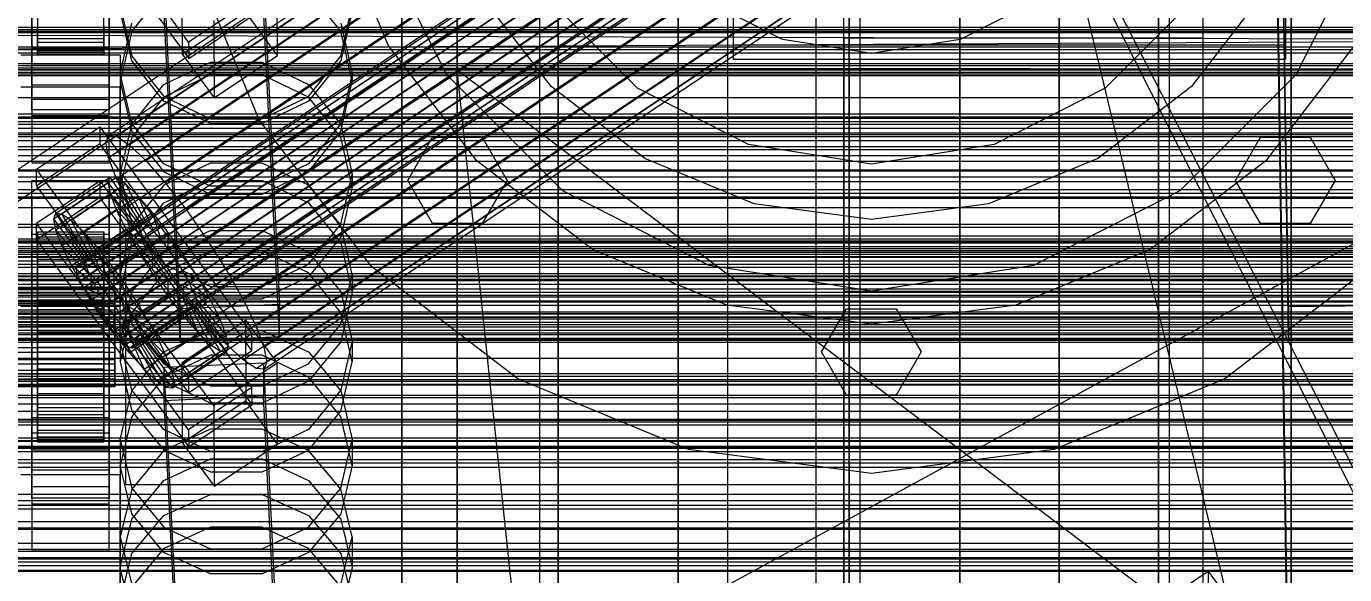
# Model space of a CAD drawing. Header units: millimetres. Extents: x -1970 to 59977, y -50268 to 6837.
# Drawn here: x 132 to 370.7, y -34396.3 to -34297.1 of the extents above; entities that cross this region are included whole.
import ezdxf

# ---------------------------------------------------------------- set-up
doc = ezdxf.new("R2010")
doc.units = ezdxf.units.MM
for name, color, linetype, lineweight in [('COTAS_O', 1, 'Continuous', 0), ('frontal_briquetadora', 7, 'Continuous', 0), ('frontal_C01', 7, 'Continuous', 0), ('frontal_C02', 7, 'Continuous', 0), ('frontal_C03', 7, 'Continuous', 0), ('frontal_dos-mix', 7, 'Continuous', 0), ('frontal_mezcladora', 7, 'Continuous', 0), ('frontal_secador', 7, 'Continuous', 0), ('frontal_tolva', 7, 'Continuous', 0)]:
    doc.layers.add(name, color=color, linetype=linetype, lineweight=lineweight)
doc.dimstyles.new('R19_100', dxfattribs={"dimtxt": 250, "dimasz": 150, "dimexe": 150, "dimexo": 80, "dimgap": 100, "dimtad": 1, "dimtih": 1, "dimtoh": 1, "dimdsep": 46, "dimcen": 0.09, "dimadec": 0, "dimazin": 0, "dimtfac": 1, "dimtdec": 4, "dimtofl": 0, "dimtmove": 0, "dimatfit": 3, "dimfxl": 1, "dimtolj": 1, "dimtzin": 0, "dimarcsym": 0})

# ---------------------------------------------------------------- blocks, each defined once
blk = doc.blocks.new('*D39')
at = {"layer": 'COTAS_O', "color": 0, "lineweight": -2, "transparency": 16777216}
for p, q in [((-1725, -34320), (-1725, -33550)), ((1725, -34320), (1725, -33550)), ((-1575, -33700), (1575, -33700))]:
    blk.add_line(p, q, dxfattribs=at)
at = {"layer": 'COTAS_O', "color": 0, "transparency": 16777216}
for points in [[(-1575, -33675), (-1575, -33725), (-1725, -33700)], [(1575, -33675), (1575, -33725), (1725, -33700)]]:
    blk.add_solid(points, dxfattribs=at)
at = {"layer": 'Defpoints', "color": 0, "transparency": 16777216}
for p in [(1725, -33700), (-1725, -34400), (1725, -34400)]:
    blk.add_point(p, dxfattribs=at)
blk = doc.blocks.new('*D42')
at = {"layer": 'COTAS_O', "color": 0, "lineweight": -2, "transparency": 16777216}
for p, q in [((-570, -33700), (200, -33700)), ((50, -34750), (50, -33850)), ((-570, -34900), (200, -34900))]:
    blk.add_line(p, q, dxfattribs=at)
at = {"layer": 'COTAS_O', "color": 0, "transparency": 16777216}
for points in [[(25, -33850), (75, -33850), (50, -33700)], [(25, -34750), (75, -34750), (50, -34900)]]:
    blk.add_solid(points, dxfattribs=at)
at = {"layer": 'Defpoints', "color": 0, "transparency": 16777216}
for p in [(-650, -33700), (50, -33700), (-650, -34900)]:
    blk.add_point(p, dxfattribs=at)
blk = doc.blocks.new('*D43')
at = {"layer": 'COTAS_O', "color": 0, "lineweight": -2, "transparency": 16777216}
for p, q in [((-650, -34820), (-650, -34050)), ((650, -34820), (650, -34050)), ((-500, -34200), (500, -34200))]:
    blk.add_line(p, q, dxfattribs=at)
at = {"layer": 'COTAS_O', "color": 0, "transparency": 16777216}
for points in [[(-500, -34175), (-500, -34225), (-650, -34200)], [(500, -34175), (500, -34225), (650, -34200)]]:
    blk.add_solid(points, dxfattribs=at)
at = {"layer": 'Defpoints', "color": 0, "transparency": 16777216}
for p in [(650, -34200), (-650, -34900), (650, -34900)]:
    blk.add_point(p, dxfattribs=at)

msp = doc.modelspace()

# ---------------------------------------------------------------- linework, layer by layer
at = {"layer": 'frontal_briquetadora'}
for p, q in [((210, -34680), (210, -33820)), ((210, -33820), (416.55, -34680)), ((210, -34060), (210, -34490)), ((210, -34060), (210, -34305)), ((210, -34496), (210, -34060)), ((210, -34060), (430, -34490)), ((210, -34060), (430, -34496)), ((210, -34260), (210, -34305)), ((210, -34680), (210, -34260)), ((210, -34496), (210, -34260)), ((200, -34279.784), (200, -34298.691)), ((200, -34281.116), (200, -34300.517)), ((200, -34281.121), (200, -34300.538)), ((200, -34302.341), (200, -34284.973)), ((156.906, -34290.664), (151.08, -34297.965)), ((188.92, -34297.964), (183.094, -34290.664)), ((200, -34307.656), (200, -34288.435)), ((200, -34307.682), (200, -34288.446)), ((200, -34307.847), (200, -34289.306)), ((200, -34289.389), (200, -34306.421)), ((200, -34292.221), (200, -34306.82)), ((200, -34303.498), (200, -34293.039)), ((149, -34293.364), (151.08, -34302.464)), ((151.08, -34303.343), (149, -34294.247)), ((188.92, -34302.464), (191, -34293.364)), ((191, -34294.247), (188.92, -34303.343)), ((200, -34294.021), (200, -34312.312)), ((200, -34294.247), (200, -34314.065)), ((200, -34294.5), (200, -34313.519)), ((200, -34294.515), (200, -34313.55)), ((200, -34294.867), (200, -34314.683)), ((210, -34293.742), (210, -34311.847)), ((149, -34305.584), (151.08, -34296.503)), ((188.92, -34296.503), (191, -34305.584)), ((200, -34315.301), (200, -34295.487)), ((200, -34296.162), (200, -34305.188)), ((151.08, -34297.965), (149, -34307.055)), ((191, -34307.055), (188.92, -34297.964)), ((200, -34298.691), (200, -34316.687)), ((151.08, -34302.464), (156.907, -34309.762)), ((183.093, -34309.762), (188.92, -34302.464)), ((200, -34300.517), (200, -34319.289)), ((200, -34300.538), (200, -34319.325)), ((200, -34317.401), (200, -34302.341)), ((156.906, -34310.629), (151.08, -34303.343)), ((156.907, -34307.571), (165.327, -34303.551)), ((165.327, -34303.551), (174.673, -34303.551)), ((174.673, -34303.551), (183.093, -34307.571)), ((188.92, -34303.343), (183.094, -34310.629)), ((200, -34307.765), (200, -34303.498)), ((149, -34305.584), (149, -34307.055)), ((151.08, -34314.665), (149, -34305.584)), ((149, -34307.055), (151.08, -34316.128)), ((165.326, -34305.831), (156.906, -34309.876)), ((174.674, -34305.831), (165.326, -34305.831)), ((183.094, -34309.876), (174.674, -34305.831)), ((191, -34305.584), (188.92, -34314.665)), ((188.92, -34316.128), (191, -34307.055)), ((191, -34305.584), (191, -34307.055)), ((200, -34305.188), (200, -34307.765)), ((200, -34306.421), (200, -34320.524)), ((200, -34306.82), (200, -34316.575)), ((210, -34305), (210, -34471)), ((222, -34418.333), (210, -34305)), ((430, -34305), (210, -34305)), ((430, -34471), (210, -34305)), ((210, -34680), (210, -34305)), ((210, -34305), (210, -34496)), ((430, -34305), (222, -34418.333)), ((151.08, -34314.816), (156.907, -34307.571)), ((183.093, -34307.571), (188.92, -34314.816)), ((200, -34326.072), (200, -34307.656)), ((200, -34326.113), (200, -34307.682)), ((200, -34325.125), (200, -34307.847)), ((156.906, -34309.876), (151.08, -34317.151)), ((165.326, -34314.669), (156.906, -34310.629)), ((156.907, -34309.762), (165.327, -34313.812)), ((174.673, -34313.812), (183.093, -34309.762)), ((183.094, -34310.629), (174.674, -34314.669)), ((188.92, -34317.151), (183.094, -34309.876)), ((210, -34311.847), (210, -34328.696)), ((165.327, -34313.812), (174.673, -34313.812)), ((200, -34312.312), (200, -34329.168)), ((200, -34313.519), (200, -34331.59)), ((200, -34313.55), (200, -34331.635)), ((200, -34314.065), (200, -34333.784)), ((149, -34323.849), (151.08, -34314.816)), ((156.907, -34321.948), (151.08, -34314.665)), ((151.08, -34316.128), (156.906, -34323.39)), ((174.674, -34314.669), (165.326, -34314.669)), ((188.92, -34314.665), (183.093, -34321.948)), ((183.094, -34323.39), (188.92, -34316.128)), ((188.92, -34314.816), (191, -34323.849)), ((200, -34314.683), (200, -34334.398)), ((200, -34335.011), (200, -34315.301)), ((200, -34316.575), (200, -34320)), ((200, -34316.687), (200, -34333.081)), ((151.08, -34317.151), (149, -34326.199)), ((191, -34326.199), (188.92, -34317.151)), ((200, -34327.861), (200, -34317.401)), ((200, -34319.289), (200, -34336.971)), ((200, -34319.325), (200, -34337.021)), ((200, -34320.524), (200, -34329.551)), ((149, -34323.849), (149, -34326.199)), ((149, -34323.849), (151.08, -34332.883)), ((156.906, -34323.39), (165.326, -34327.416)), ((165.327, -34321.854), (156.907, -34325.844)), ((165.327, -34325.989), (156.907, -34321.948)), ((174.673, -34321.854), (165.327, -34321.854)), ((183.093, -34325.844), (174.673, -34321.854)), ((183.093, -34321.948), (174.673, -34325.989)), ((174.674, -34327.416), (183.094, -34323.39)), ((188.92, -34332.883), (191, -34323.849)), ((191, -34323.849), (191, -34326.199)), ((151.08, -34335.219), (149, -34326.199)), ((156.907, -34325.844), (151.08, -34333.033)), ((156.906, -34329.005), (165.326, -34324.981)), ((165.326, -34324.981), (174.674, -34324.981)), ((174.673, -34325.989), (165.327, -34325.989)), ((174.674, -34324.981), (183.094, -34329.005)), ((188.92, -34333.033), (183.093, -34325.844)), ((191, -34326.199), (188.92, -34335.22)), ((200, -34340.477), (200, -34325.125)), ((200, -34343.231), (200, -34326.072)), ((200, -34343.286), (200, -34326.113)), ((165.326, -34327.416), (174.674, -34327.416)), ((200, -34332.127), (200, -34327.861)), ((210, -34328.696), (210, -34343.717)), ((151.08, -34336.235), (156.906, -34329.005)), ((183.094, -34329.005), (188.92, -34336.235)), ((200, -34329.168), (200, -34343.943)), ((200, -34329.551), (200, -34332.127)), ((151.08, -34333.033), (149, -34341.997)), ((151.08, -34332.883), (156.907, -34340.127)), ((183.093, -34340.127), (188.92, -34332.883)), ((191, -34341.997), (188.92, -34333.033)), ((200, -34331.59), (200, -34348.267)), ((200, -34331.635), (200, -34348.326)), ((200, -34333.081), (200, -34347.243)), ((156.906, -34342.432), (151.08, -34335.219)), ((156.907, -34337.96), (165.327, -34333.996)), ((165.327, -34333.996), (174.673, -34333.996)), ((174.673, -34333.996), (183.093, -34337.96)), ((188.92, -34335.22), (183.094, -34342.432)), ((200, -34333.784), (200, -34353.351)), ((200, -34334.398), (200, -34353.959)), ((200, -34354.568), (200, -34335.011)), ((149, -34345.219), (151.08, -34336.235)), ((151.08, -34345.102), (156.907, -34337.96)), ((165.326, -34337.684), (156.906, -34341.688)), ((174.674, -34337.684), (165.326, -34337.684)), ((183.094, -34341.688), (174.674, -34337.684)), ((183.093, -34337.96), (188.92, -34345.102)), ((188.92, -34336.235), (191, -34345.219)), ((200, -34336.971), (200, -34353.127)), ((200, -34337.021), (200, -34353.19)), ((156.907, -34340.127), (165.327, -34344.148)), ((174.673, -34344.148), (183.093, -34340.127)), ((200, -34353.313), (200, -34340.477)), ((149, -34341.997), (149, -34345.219)), ((149, -34341.997), (151.08, -34350.961)), ((156.906, -34341.688), (151.08, -34348.879)), ((165.326, -34346.427), (156.906, -34342.432)), ((183.094, -34342.432), (174.674, -34346.427)), ((188.92, -34348.879), (183.094, -34341.688)), ((188.92, -34350.961), (191, -34341.997)), ((191, -34341.997), (191, -34345.219)), ((149, -34354.009), (151.08, -34345.102)), ((151.08, -34354.166), (149, -34345.219)), ((165.327, -34344.148), (174.673, -34344.148)), ((188.92, -34345.102), (191, -34354.009)), ((191, -34345.219), (188.92, -34354.166)), ((200, -34358.71), (200, -34343.231)), ((200, -34358.777), (200, -34343.286)), ((200, -34343.943), (200, -34356.068)), ((210, -34343.717), (210, -34356.398)), ((174.674, -34346.427), (165.326, -34346.427)), ((200, -34347.243), (200, -34358.629)), ((151.08, -34348.879), (149, -34357.809)), ((191, -34357.809), (188.92, -34348.879)), ((200, -34348.267), (200, -34363.141)), ((200, -34348.326), (200, -34363.212)), ((151.08, -34350.961), (156.907, -34358.15)), ((156.907, -34356.004), (165.327, -34352.087)), ((165.327, -34352.087), (174.673, -34352.087)), ((174.673, -34352.087), (183.093, -34356.004)), ((183.093, -34358.15), (188.92, -34350.961)), ((149, -34354.009), (149, -34357.809)), ((151.08, -34362.915), (149, -34354.009)), ((156.906, -34361.311), (151.08, -34354.166)), ((188.92, -34354.166), (183.094, -34361.311)), ((191, -34354.009), (188.92, -34362.915)), ((191, -34354.009), (191, -34357.809)), ((200, -34353.127), (200, -34367.36)), ((200, -34353.19), (200, -34367.434)), ((200, -34363.139), (200, -34353.313)), ((200, -34353.351), (200, -34372.717)), ((200, -34353.959), (200, -34373.318)), ((200, -34373.92), (200, -34354.568)), ((151.08, -34363.062), (156.907, -34356.004)), ((165.326, -34356.608), (156.906, -34360.574)), ((174.674, -34356.608), (165.326, -34356.608)), ((183.094, -34360.574), (174.674, -34356.608)), ((183.093, -34356.004), (188.92, -34363.062)), ((200, -34356.068), (200, -34365.078)), ((210, -34356.398), (210, -34366.307)), ((149, -34357.809), (151.08, -34366.693)), ((156.907, -34358.15), (165.327, -34362.14)), ((174.673, -34362.14), (183.093, -34358.15)), ((188.92, -34366.693), (191, -34357.809)), ((200, -34358.629), (200, -34366.801)), ((200, -34372.127), (200, -34358.71)), ((200, -34372.205), (200, -34358.777)), ((210, -34361.302), (210, -34359.564)), ((156.906, -34360.574), (151.08, -34367.693)), ((165.326, -34365.266), (156.906, -34361.311)), ((165.327, -34362.14), (174.673, -34362.14)), ((183.094, -34361.311), (174.674, -34365.266)), ((188.92, -34367.692), (183.094, -34360.574)), ((210, -34364.433), (210, -34361.302)), ((149, -34371.863), (151.08, -34363.062)), ((156.907, -34370.057), (151.08, -34362.915)), ((188.92, -34362.915), (183.093, -34370.057)), ((188.92, -34363.062), (191, -34371.863)), ((200, -34369.578), (200, -34363.139)), ((200, -34363.141), (200, -34375.844)), ((200, -34363.212), (200, -34375.925)), ((210, -34368.338), (210, -34364.433)), ((151.08, -34366.693), (156.906, -34373.784)), ((174.674, -34365.266), (165.326, -34365.266)), ((183.094, -34373.784), (188.92, -34366.693)), ((200, -34365.078), (200, -34370.627)), ((200, -34366.801), (200, -34371.445)), ((210, -34366.307), (210, -34373.106)), ((151.08, -34367.693), (149, -34376.522)), ((191, -34376.522), (188.92, -34367.692)), ((200, -34367.36), (200, -34379.318)), ((200, -34367.434), (200, -34379.401)), ((210, -34368.338), (452, -34368.338)), ((210, -34368.338), (210, -34372.243)), ((165.327, -34369.992), (156.907, -34373.853)), ((165.327, -34374.021), (156.907, -34370.057)), ((174.673, -34369.992), (165.327, -34369.992)), ((183.093, -34373.853), (174.673, -34369.992)), ((183.093, -34370.057), (174.673, -34374.021)), ((200, -34372.383), (200, -34369.578)), ((200, -34370.627), (200, -34372.5)), ((200, -34371.445), (200, -34372.383)), ((149, -34371.863), (149, -34376.522)), ((149, -34371.863), (151.08, -34380.664)), ((156.907, -34373.853), (151.08, -34380.809)), ((156.906, -34373.784), (165.326, -34377.708)), ((174.673, -34374.021), (165.327, -34374.021)), ((174.674, -34377.708), (183.094, -34373.784)), ((188.92, -34380.809), (183.093, -34373.853)), ((188.92, -34380.664), (191, -34371.863)), ((191, -34371.863), (191, -34376.522)), ((200, -34383.153), (200, -34372.127)), ((200, -34383.24), (200, -34372.205)), ((200, -34372.717), (200, -34391.832)), ((200, -34373.318), (200, -34392.425)), ((200, -34393.018), (200, -34373.92)), ((210, -34372.243), (210, -34375.375)), ((210, -34373.106), (210, -34376.565)), ((151.08, -34385.296), (149, -34376.522)), ((156.906, -34379.254), (165.326, -34375.335)), ((165.326, -34375.335), (174.674, -34375.335)), ((174.674, -34375.335), (183.094, -34379.254)), ((191, -34376.522), (188.92, -34385.296)), ((200, -34375.844), (200, -34386.064)), ((200, -34375.925), (200, -34386.153)), ((210, -34375.375), (210, -34377.112)), ((165.326, -34377.708), (174.674, -34377.708)), ((151.08, -34380.809), (149, -34389.484)), ((151.08, -34386.283), (156.906, -34379.254)), ((151.08, -34380.664), (156.907, -34387.722)), ((183.093, -34387.722), (188.92, -34380.664)), ((183.094, -34379.254), (188.92, -34386.283)), ((191, -34389.484), (188.92, -34380.809)), ((200, -34379.318), (200, -34388.707)), ((200, -34379.401), (200, -34388.798)), ((156.907, -34385.622), (165.327, -34381.804)), ((165.327, -34381.804), (174.673, -34381.804)), ((174.673, -34381.804), (183.093, -34385.622)), ((200, -34391.516), (200, -34383.153)), ((200, -34391.61), (200, -34383.24)), ((156.906, -34392.292), (151.08, -34385.296)), ((151.08, -34392.502), (156.907, -34385.622)), ((183.093, -34385.622), (188.92, -34392.502)), ((188.92, -34385.296), (183.094, -34392.292)), ((200, -34386.064), (200, -34393.549)), ((149, -34394.99), (151.08, -34386.283)), ((165.326, -34387.688), (156.906, -34391.571)), ((156.907, -34387.722), (165.327, -34391.639)), ((174.674, -34387.688), (165.326, -34387.688)), ((174.673, -34391.639), (183.093, -34387.722)), ((183.094, -34391.571), (174.674, -34387.688)), ((188.92, -34386.283), (191, -34394.99)), ((200, -34386.153), (200, -34393.644)), ((149, -34389.484), (149, -34394.99)), ((149, -34389.484), (151.08, -34398.159)), ((188.92, -34398.159), (191, -34389.484)), ((191, -34389.484), (191, -34394.99)), ((200, -34388.707), (200, -34395.296)), ((200, -34388.798), (200, -34395.393)), ((149, -34401.081), (151.08, -34392.502)), ((156.906, -34391.571), (151.08, -34398.53)), ((165.326, -34396.159), (156.906, -34392.292)), ((165.327, -34391.639), (174.673, -34391.639)), ((183.094, -34392.292), (174.674, -34396.159)), ((188.92, -34398.53), (183.094, -34391.571)), ((188.92, -34392.502), (191, -34401.081)), ((200, -34397.01), (200, -34391.516)), ((200, -34397.108), (200, -34391.61)), ((200, -34391.832), (200, -34410.648)), ((200, -34392.425), (200, -34411.23)), ((200, -34411.813), (200, -34393.018)), ((151.08, -34403.634), (149, -34394.99)), ((191, -34394.99), (188.92, -34403.634)), ((200, -34393.549), (200, -34398.115)), ((200, -34393.644), (200, -34398.214)), ((200, -34395.296), (200, -34398.924)), ((200, -34395.393), (200, -34399.023)), ((174.674, -34396.159), (165.326, -34396.159))]:
    msp.add_line(p, q, dxfattribs=at)
at = {"layer": 'frontal_C01'}
for p, q in [((250, -35586.788), (250, -32681.31)), ((250, -32686.07), (250, -35591.549)), ((146.383, -34318.158), (330.692, -34195.16)), ((146.872, -34316.832), (331.181, -34193.834)), ((148.32, -34316.947), (332.629, -34193.949)), ((150.629, -34318.495), (334.938, -34195.496)), ((141.045, -34340.791), (354.844, -34198.113)), ((141.218, -34340.321), (355.017, -34197.643)), ((141.224, -34341.739), (355.022, -34199.061)), ((141.731, -34340.362), (355.53, -34197.684)), ((142.549, -34340.91), (356.348, -34198.233)), ((143.617, -34341.929), (357.415, -34199.251)), ((146.887, -34320.834), (331.197, -34197.836)), ((153.641, -34321.37), (337.95, -34198.371)), ((141.742, -34343.101), (355.541, -34200.424)), ((142.565, -34344.784), (356.363, -34202.107)), ((144.861, -34343.349), (358.659, -34200.671)), ((148.35, -34324.678), (332.659, -34201.68)), ((143.635, -34346.674), (357.434, -34203.996)), ((359.995, -34202.395), (146.196, -34345.072)), ((147.533, -34346.983), (361.332, -34204.305)), ((157.152, -34325.376), (341.461, -34202.378)), ((144.881, -34348.641), (358.68, -34205.963)), ((148.779, -34348.95), (362.578, -34206.272)), ((150.672, -34329.428), (334.981, -34206.43)), ((146.218, -34350.551), (360.017, -34207.873)), ((149.85, -34350.839), (363.648, -34208.161)), ((345.231, -34207.243), (160.922, -34330.241)), ((147.554, -34352.275), (361.352, -34209.597)), ((148.798, -34353.694), (362.596, -34211.017)), ((150.672, -34352.522), (364.471, -34209.844)), ((151.191, -34353.884), (364.989, -34211.206)), ((153.694, -34334.76), (338.003, -34211.762)), ((149.865, -34354.713), (363.664, -34212.035)), ((150.683, -34355.262), (364.482, -34212.584)), ((151.196, -34355.302), (364.995, -34212.624)), ((151.369, -34354.832), (365.168, -34212.155)), ((164.693, -34335.632), (349.002, -34212.634)), ((157.211, -34340.311), (341.52, -34217.313)), ((168.21, -34341.184), (352.519, -34218.185)), ((160.982, -34345.703), (345.291, -34222.705)), ((171.232, -34346.516), (355.541, -34223.518)), ((360.514, -34417.526), (357.646, -34224.526)), ((164.752, -34350.568), (349.061, -34227.57)), ((173.554, -34351.266), (357.863, -34228.268)), ((360.514, -34423.614), (357.646, -34230.614)), ((168.263, -34354.574), (352.572, -34231.576)), ((175.016, -34355.11), (359.326, -34232.112)), ((171.275, -34357.449), (355.584, -34234.451)), ((175.521, -34357.786), (359.83, -34234.788)), ((173.584, -34358.997), (357.893, -34235.999)), ((175.032, -34359.112), (359.341, -34236.114)), ((228.298, -34257.758), (130, -34323.357)), ((228.298, -34554.454), (228.298, -34257.758)), ((130, -34329.075), (228.298, -34263.476)), ((228.298, -34263.476), (228.298, -34560.172)), ((133.809, -34322.931), (145.277, -34315.278)), ((145.277, -34315.278), (145.289, -34318.322)), ((145.277, -34315.278), (172.809, -34352.722)), ((146.383, -34318.158), (146.872, -34316.832)), ((146.872, -34316.832), (148.32, -34316.947)), ((145.289, -34318.322), (133.821, -34325.975)), ((172.821, -34355.766), (145.289, -34318.322)), ((146.887, -34320.834), (146.383, -34318.158)), ((148.32, -34316.947), (150.629, -34318.495)), ((150.629, -34318.495), (153.641, -34321.37)), ((148.35, -34324.678), (146.887, -34320.834)), ((153.641, -34321.37), (157.152, -34325.376)), ((133.821, -34325.975), (133.809, -34322.931)), ((161.341, -34360.375), (133.809, -34322.931)), ((133, -34328.013), (133, -34324.969)), ((133, -34324.969), (147, -34324.969)), ((133, -34370.692), (133, -34324.969)), ((133.821, -34325.975), (161.353, -34363.419)), ((133.847, -34332.671), (145.315, -34325.018)), ((136.948, -34331.897), (146.777, -34325.337)), ((137.313, -34330.905), (147.143, -34324.345)), ((138.396, -34330.991), (148.226, -34324.431)), ((140.123, -34332.149), (149.953, -34325.589)), ((145.315, -34325.018), (145.327, -34328.062)), ((145.315, -34325.018), (172.847, -34362.462)), ((147.143, -34324.345), (146.777, -34325.337)), ((146.777, -34325.337), (152.513, -34333.138)), ((146.777, -34325.337), (147.155, -34327.339)), ((147, -34324.969), (147, -34328.013)), ((147, -34324.969), (147, -34370.692)), ((148.226, -34324.431), (147.143, -34324.345)), ((147.143, -34324.345), (152.686, -34332.668)), ((149.953, -34325.589), (148.226, -34324.431)), ((148.226, -34324.431), (153.199, -34332.709)), ((150.672, -34329.428), (148.35, -34324.678)), ((152.207, -34327.739), (149.953, -34325.589)), ((149.953, -34325.589), (154.017, -34333.257)), ((157.152, -34325.376), (160.922, -34330.241)), ((147, -34328.013), (133, -34328.013)), ((133, -34328.013), (133, -34373.736)), ((145.327, -34328.062), (133.859, -34335.715)), ((137.325, -34333.899), (147.155, -34327.339)), ((142.377, -34334.299), (152.207, -34327.739)), ((172.859, -34365.506), (145.327, -34328.062)), ((147, -34373.736), (147, -34328.013)), ((147.155, -34327.339), (152.692, -34334.086)), ((147.155, -34327.339), (148.249, -34330.214)), ((154.833, -34330.736), (152.207, -34327.739)), ((152.207, -34327.739), (155.085, -34334.276)), ((136.948, -34331.897), (137.313, -34330.905)), ((142.856, -34339.228), (137.313, -34330.905)), ((137.313, -34330.905), (138.396, -34330.991)), ((143.369, -34339.269), (138.396, -34330.991)), ((138.396, -34330.991), (140.123, -34332.149)), ((138.419, -34336.774), (148.249, -34330.214)), ((145.003, -34337.296), (154.833, -34330.736)), ((148.249, -34330.214), (153.21, -34335.448)), ((148.249, -34330.214), (149.985, -34333.767)), ((153.694, -34334.76), (150.672, -34329.428)), ((157.653, -34334.375), (154.833, -34330.736)), ((154.833, -34330.736), (156.329, -34335.695)), ((160.922, -34330.241), (164.693, -34335.632)), ((133.859, -34335.715), (133.847, -34332.671)), ((161.379, -34370.115), (133.847, -34332.671)), ((142.683, -34339.698), (136.948, -34331.897)), ((137.325, -34333.899), (136.948, -34331.897)), ((144.188, -34339.817), (140.123, -34332.149)), ((140.123, -34332.149), (142.377, -34334.299)), ((152.513, -34333.138), (142.683, -34339.698)), ((152.686, -34332.668), (142.856, -34339.228)), ((153.199, -34332.709), (143.369, -34339.269)), ((154.017, -34333.257), (144.188, -34339.817)), ((152.513, -34333.138), (152.686, -34332.668)), ((152.692, -34334.086), (152.513, -34333.138)), ((152.686, -34332.668), (153.199, -34332.709)), ((153.199, -34332.709), (154.017, -34333.257)), ((154.017, -34333.257), (155.085, -34334.276)), ((133, -34337.753), (133, -34334.709)), ((133, -34334.709), (147, -34334.709)), ((133, -34380.432), (133, -34334.709)), ((133.859, -34335.715), (161.391, -34373.159)), ((134, -34344.28), (134, -34334.291)), ((134, -34334.291), (134, -34334.705)), ((134, -34334.291), (146, -34334.291)), ((134, -34335.171), (134, -34334.291)), ((134, -34344.476), (134, -34334.705)), ((134, -34334.705), (134, -34336.383)), ((134, -34334.705), (146, -34334.705)), ((134, -34344.697), (134, -34335.171)), ((134, -34335.171), (146, -34335.171)), ((134, -34337.285), (134, -34335.171)), ((142.862, -34340.646), (137.325, -34333.899)), ((138.419, -34336.774), (137.325, -34333.899)), ((140.156, -34340.327), (149.985, -34333.767)), ((145.255, -34340.836), (142.377, -34334.299)), ((142.377, -34334.299), (145.003, -34337.296)), ((152.692, -34334.086), (142.862, -34340.646)), ((153.21, -34335.448), (143.38, -34342.008)), ((155.085, -34334.276), (145.255, -34340.836)), ((146, -34334.705), (146, -34334.291)), ((146, -34334.291), (146, -34344.28)), ((146, -34334.291), (146, -34335.171)), ((146, -34336.383), (146, -34334.705)), ((146, -34334.705), (146, -34344.476)), ((146, -34335.171), (146, -34344.697)), ((146, -34335.171), (146, -34337.285)), ((156.329, -34335.695), (146.499, -34342.255)), ((147, -34334.709), (147, -34337.753)), ((147, -34334.709), (147, -34380.432)), ((157.653, -34334.375), (147.823, -34340.935)), ((149.985, -34333.767), (154.033, -34337.131)), ((149.985, -34333.767), (152.246, -34337.756)), ((153.21, -34335.448), (152.692, -34334.086)), ((154.033, -34337.131), (153.21, -34335.448)), ((157.211, -34340.311), (153.694, -34334.76)), ((155.085, -34334.276), (156.329, -34335.695)), ((156.329, -34335.695), (157.665, -34337.419)), ((157.665, -34337.419), (157.653, -34334.375)), ((160.474, -34338.409), (157.653, -34334.375)), ((164.693, -34335.632), (168.21, -34341.184)), ((147, -34337.753), (133, -34337.753)), ((133, -34337.753), (133, -34383.476)), ((134, -34345.271), (134, -34336.383)), ((134, -34336.383), (134, -34339.212)), ((134, -34336.383), (146, -34336.383)), ((134, -34345.698), (134, -34337.285)), ((134, -34337.285), (146, -34337.285)), ((134, -34340.488), (134, -34337.285)), ((143.38, -34342.008), (138.419, -34336.774)), ((140.156, -34340.327), (138.419, -34336.774)), ((142.416, -34344.316), (152.246, -34337.756)), ((154.033, -34337.131), (144.203, -34343.691)), ((146.499, -34342.255), (145.003, -34337.296)), ((145.003, -34337.296), (147.823, -34340.935)), ((146, -34339.212), (146, -34336.383)), ((146, -34336.383), (146, -34345.271)), ((146, -34337.285), (146, -34345.698)), ((146, -34337.285), (146, -34340.488)), ((147, -34383.476), (147, -34337.753)), ((147.835, -34343.979), (157.665, -34337.419)), ((152.246, -34337.756), (155.103, -34339.021)), ((152.246, -34337.756), (154.877, -34341.909)), ((155.103, -34339.021), (154.033, -34337.131)), ((157.665, -34337.419), (159.001, -34339.33)), ((134, -34346.611), (134, -34339.212)), ((134, -34339.212), (134, -34343)), ((134, -34339.212), (146, -34339.212)), ((134, -34347.215), (134, -34340.488)), ((134, -34340.488), (146, -34340.488)), ((134, -34344.562), (134, -34340.488)), ((144.203, -34343.691), (140.156, -34340.327)), ((142.416, -34344.316), (140.156, -34340.327)), ((141.045, -34340.791), (141.218, -34340.321)), ((141.224, -34341.739), (141.045, -34340.791)), ((141.218, -34340.321), (141.731, -34340.362)), ((141.731, -34340.362), (142.549, -34340.91)), ((142.856, -34339.228), (142.683, -34339.698)), ((142.683, -34339.698), (142.862, -34340.646)), ((143.369, -34339.269), (142.856, -34339.228)), ((142.862, -34340.646), (143.38, -34342.008)), ((144.188, -34339.817), (143.369, -34339.269)), ((145.255, -34340.836), (144.188, -34339.817)), ((155.103, -34339.021), (145.274, -34345.58)), ((146, -34343), (146, -34339.212)), ((146, -34339.212), (146, -34346.611)), ((146, -34340.488), (146, -34347.215)), ((146, -34340.488), (146, -34344.562)), ((159.001, -34339.33), (149.171, -34345.889)), ((150.644, -34344.968), (160.474, -34338.409)), ((156.35, -34340.987), (155.103, -34339.021)), ((160.982, -34345.703), (157.211, -34340.311)), ((160.474, -34338.409), (159.001, -34339.33)), ((159.001, -34339.33), (160.247, -34341.297)), ((163.105, -34342.561), (160.474, -34338.409)), ((134, -34348.405), (134, -34343)), ((134, -34343), (134, -34347.487)), ((134, -34343), (146, -34343)), ((141.742, -34343.101), (141.224, -34341.739)), ((142.565, -34344.784), (141.742, -34343.101)), ((142.549, -34340.91), (143.617, -34341.929)), ((143.38, -34342.008), (144.203, -34343.691)), ((143.617, -34341.929), (144.861, -34343.349)), ((145.047, -34348.468), (154.877, -34341.909)), ((146.499, -34342.255), (145.255, -34340.836)), ((146, -34347.487), (146, -34343)), ((146, -34343), (146, -34348.405)), ((147.835, -34343.979), (146.499, -34342.255)), ((156.35, -34340.987), (146.52, -34347.547)), ((147.823, -34340.935), (147.835, -34343.979)), ((147.823, -34340.935), (150.644, -34344.968)), ((157.686, -34342.898), (147.856, -34349.458)), ((160.247, -34341.297), (150.417, -34347.856)), ((153.275, -34349.121), (163.105, -34342.561)), ((154.877, -34341.909), (156.35, -34340.987)), ((154.877, -34341.909), (157.698, -34345.942)), ((157.686, -34342.898), (156.35, -34340.987)), ((157.698, -34345.942), (157.686, -34342.898)), ((159.022, -34344.622), (157.686, -34342.898)), ((163.105, -34342.561), (160.247, -34341.297)), ((160.247, -34341.297), (161.318, -34343.186)), ((165.365, -34346.55), (163.105, -34342.561)), ((168.21, -34341.184), (171.232, -34346.516)), ((-148, -34344.28), (148, -34344.28)), ((-148, -34344.476), (148, -34344.476)), ((-148, -34344.697), (148, -34344.697)), ((-148, -34345.271), (148, -34345.271)), ((134, -34344.476), (134, -34344.28)), ((146, -34344.28), (134, -34344.28)), ((134, -34344.28), (134, -34344.697)), ((134, -34345.271), (134, -34344.476)), ((146, -34344.476), (134, -34344.476)), ((134, -34349.145), (134, -34344.562)), ((134, -34344.562), (146, -34344.562)), ((134, -34349.229), (134, -34344.562)), ((146, -34344.697), (134, -34344.697)), ((134, -34344.697), (134, -34345.698)), ((134, -34346.611), (134, -34345.271)), ((146, -34345.271), (134, -34345.271)), ((145.274, -34345.58), (142.416, -34344.316)), ((145.047, -34348.468), (142.416, -34344.316)), ((143.635, -34346.674), (142.565, -34344.784)), ((144.203, -34343.691), (145.274, -34345.58)), ((144.861, -34343.349), (146.196, -34345.072)), ((146, -34344.28), (146, -34344.476)), ((146, -34344.697), (146, -34344.28)), ((146, -34344.476), (146, -34345.271)), ((146, -34344.562), (146, -34349.145)), ((146, -34344.562), (146, -34349.229)), ((146, -34345.698), (146, -34344.697)), ((146, -34345.271), (146, -34346.611)), ((146.196, -34345.072), (147.533, -34346.983)), ((149.171, -34345.889), (147.835, -34343.979)), ((148, -34344.476), (148, -34344.28)), ((148, -34344.28), (148, -34344.697)), ((148, -34345.271), (148, -34344.476)), ((148, -34344.697), (148, -34345.698)), ((148, -34346.611), (148, -34345.271)), ((149.171, -34345.889), (150.644, -34344.968)), ((159.022, -34344.622), (149.192, -34351.182)), ((150.644, -34344.968), (153.275, -34349.121)), ((161.318, -34343.186), (151.488, -34349.746)), ((162.14, -34344.869), (152.311, -34351.429)), ((160.518, -34349.581), (159.022, -34344.622)), ((160.266, -34346.041), (159.022, -34344.622)), ((165.365, -34346.55), (161.318, -34343.186)), ((161.318, -34343.186), (162.14, -34344.869)), ((167.102, -34350.103), (162.14, -34344.869)), ((162.14, -34344.869), (162.659, -34346.231)), ((-148, -34345.698), (148, -34345.698)), ((-148, -34346.611), (148, -34346.611)), ((-148, -34347.215), (148, -34347.215)), ((146, -34345.698), (134, -34345.698)), ((134, -34345.698), (134, -34347.215)), ((134, -34348.405), (134, -34346.611)), ((146, -34346.611), (134, -34346.611)), ((146, -34347.215), (134, -34347.215)), ((134, -34347.215), (134, -34349.145)), ((134, -34347.487), (134, -34350.531)), ((146, -34347.487), (134, -34347.487)), ((134, -34347.487), (134, -34352.368)), ((144.881, -34348.641), (143.635, -34346.674)), ((146.52, -34347.547), (145.047, -34348.468)), ((145.274, -34345.58), (146.52, -34347.547)), ((146, -34347.215), (146, -34345.698)), ((146, -34346.611), (146, -34348.405)), ((146, -34349.145), (146, -34347.215)), ((146, -34350.531), (146, -34347.487)), ((146, -34352.368), (146, -34347.487)), ((146.52, -34347.547), (147.856, -34349.458)), ((147.533, -34346.983), (148.779, -34348.95)), ((147.868, -34352.502), (157.698, -34345.942)), ((148, -34345.698), (148, -34347.215)), ((148, -34348.405), (148, -34346.611)), ((148, -34347.215), (148, -34349.145)), ((150.417, -34347.856), (149.171, -34345.889)), ((151.488, -34349.746), (150.417, -34347.856)), ((150.417, -34347.856), (153.275, -34349.121)), ((160.266, -34346.041), (150.436, -34352.601)), ((161.333, -34347.06), (151.503, -34353.62)), ((162.151, -34347.608), (152.321, -34354.168)), ((162.659, -34346.231), (152.829, -34352.791)), ((162.664, -34347.649), (152.835, -34354.209)), ((162.837, -34347.179), (153.008, -34353.739)), ((155.535, -34353.109), (165.365, -34346.55)), ((157.698, -34345.942), (160.518, -34349.581)), ((163.144, -34352.578), (160.266, -34346.041)), ((161.333, -34347.06), (160.266, -34346.041)), ((164.752, -34350.568), (160.982, -34345.703)), ((165.397, -34354.728), (161.333, -34347.06)), ((162.151, -34347.608), (161.333, -34347.06)), ((167.125, -34355.886), (162.151, -34347.608)), ((162.664, -34347.649), (162.151, -34347.608)), ((168.196, -34352.978), (162.659, -34346.231)), ((162.659, -34346.231), (162.837, -34347.179)), ((162.837, -34347.179), (162.664, -34347.649)), ((168.208, -34355.972), (162.664, -34347.649)), ((168.573, -34354.98), (162.837, -34347.179)), ((167.102, -34350.103), (165.365, -34346.55)), ((171.232, -34346.516), (173.554, -34351.266)), ((-148, -34348.405), (148, -34348.405)), ((-148, -34349.145), (148, -34349.145)), ((134, -34350.531), (134, -34348.405)), ((146, -34348.405), (134, -34348.405)), ((146, -34349.145), (134, -34349.145)), ((134, -34349.145), (134, -34351.356)), ((134, -34351.356), (134, -34349.229)), ((134, -34349.229), (146, -34349.229)), ((134, -34354.172), (134, -34349.229)), ((146.218, -34350.551), (144.881, -34348.641)), ((147.868, -34352.502), (145.047, -34348.468)), ((146, -34348.405), (146, -34350.531)), ((146, -34351.356), (146, -34349.145)), ((146, -34349.229), (146, -34351.356)), ((146, -34349.229), (146, -34354.172)), ((147.856, -34349.458), (147.868, -34352.502)), ((147.856, -34349.458), (149.192, -34351.182)), ((148, -34350.531), (148, -34348.405)), ((148, -34349.145), (148, -34351.356)), ((148.779, -34348.95), (149.85, -34350.839)), ((150.688, -34356.141), (160.518, -34349.581)), ((152.311, -34351.429), (151.488, -34349.746)), ((151.488, -34349.746), (155.535, -34353.109)), ((153.275, -34349.121), (155.535, -34353.109)), ((157.272, -34356.663), (167.102, -34350.103)), ((160.19, -34357.902), (171.658, -34350.249)), ((160.518, -34349.581), (163.144, -34352.578)), ((168.196, -34352.978), (167.102, -34350.103)), ((171.658, -34350.249), (171.715, -34364.859)), ((171.658, -34350.249), (177.394, -34358.049)), ((148, -34350.531), (-148, -34350.531)), ((-148, -34351.356), (148, -34351.356)), ((134, -34350.531), (146, -34350.531)), ((134, -34352.843), (134, -34350.531)), ((146, -34351.356), (134, -34351.356)), ((134, -34351.356), (134, -34353.697)), ((134, -34352.843), (134, -34352.368)), ((134, -34352.368), (134, -34357.311)), ((134, -34352.368), (146, -34352.368)), ((146, -34350.531), (146, -34352.843)), ((146, -34353.697), (146, -34351.356)), ((146, -34357.311), (146, -34352.368)), ((146, -34352.368), (146, -34352.843)), ((147.554, -34352.275), (146.218, -34350.551)), ((148.798, -34353.694), (147.554, -34352.275)), ((150.688, -34356.141), (147.868, -34352.502)), ((148, -34352.843), (148, -34350.531)), ((148, -34351.356), (148, -34353.697)), ((149.192, -34351.182), (150.688, -34356.141)), ((149.192, -34351.182), (150.436, -34352.601)), ((149.85, -34350.839), (150.672, -34352.522)), ((150.436, -34352.601), (153.314, -34359.138)), ((150.436, -34352.601), (151.503, -34353.62)), ((150.672, -34352.522), (151.191, -34353.884)), ((152.829, -34352.791), (152.311, -34351.429)), ((152.311, -34351.429), (157.272, -34356.663)), ((153.314, -34359.138), (163.144, -34352.578)), ((172.809, -34352.722), (161.341, -34360.375)), ((163.144, -34352.578), (165.397, -34354.728)), ((168.263, -34354.574), (164.752, -34350.568)), ((172.821, -34355.766), (172.809, -34352.722)), ((173.554, -34351.266), (175.016, -34355.11)), ((-148, -34352.843), (148, -34352.843)), ((-148, -34353.697), (148, -34353.697)), ((134, -34355.184), (134, -34352.843)), ((146, -34352.843), (134, -34352.843)), ((134, -34353.697), (134, -34354.172)), ((146, -34353.697), (134, -34353.697)), ((134, -34353.697), (134, -34356.009)), ((134, -34354.172), (146, -34354.172)), ((134, -34359.053), (134, -34354.172)), ((146, -34352.843), (146, -34355.184)), ((146, -34354.172), (146, -34353.697)), ((146, -34356.009), (146, -34353.697)), ((146, -34354.172), (146, -34359.053)), ((148, -34355.184), (148, -34352.843)), ((148, -34353.697), (148, -34356.009)), ((149.865, -34354.713), (148.798, -34353.694)), ((150.683, -34355.262), (149.865, -34354.713)), ((151.191, -34353.884), (151.369, -34354.832)), ((151.369, -34354.832), (151.196, -34355.302)), ((151.503, -34353.62), (155.567, -34361.288)), ((151.503, -34353.62), (152.321, -34354.168)), ((152.321, -34354.168), (157.295, -34362.446)), ((152.321, -34354.168), (152.835, -34354.209)), ((153.008, -34353.739), (152.829, -34352.791)), ((152.829, -34352.791), (158.366, -34359.538)), ((152.835, -34354.209), (153.008, -34353.739)), ((152.835, -34354.209), (158.378, -34362.532)), ((153.008, -34353.739), (158.743, -34361.54)), ((155.535, -34353.109), (157.272, -34356.663)), ((155.567, -34361.288), (165.397, -34354.728)), ((158.366, -34359.538), (168.196, -34352.978)), ((158.743, -34361.54), (168.573, -34354.98)), ((165.397, -34354.728), (167.125, -34355.886)), ((168.573, -34354.98), (168.196, -34352.978)), ((168.208, -34355.972), (168.573, -34354.98)), ((171.275, -34357.449), (168.263, -34354.574)), ((175.016, -34355.11), (175.521, -34357.786)), ((-148, -34355.184), (148, -34355.184)), ((-148, -34356.009), (148, -34356.009)), ((-148, -34357.395), (148, -34357.395)), ((134, -34357.395), (134, -34355.184)), ((134, -34355.184), (134, -34357.311)), ((146, -34355.184), (134, -34355.184)), ((134, -34356.009), (134, -34359.053)), ((146, -34356.009), (134, -34356.009)), ((134, -34356.009), (134, -34358.135)), ((134, -34357.311), (134, -34361.978)), ((134, -34357.311), (146, -34357.311)), ((134, -34359.325), (134, -34357.395)), ((134, -34357.395), (134, -34361.978)), ((146, -34357.395), (134, -34357.395)), ((146, -34357.311), (146, -34355.184)), ((146, -34355.184), (146, -34357.395)), ((146, -34359.053), (146, -34356.009)), ((146, -34358.135), (146, -34356.009)), ((146, -34361.978), (146, -34357.311)), ((146, -34361.978), (146, -34357.395)), ((146, -34357.395), (146, -34359.325)), ((148, -34357.395), (148, -34355.184)), ((148, -34356.009), (148, -34358.135)), ((148, -34359.325), (148, -34357.395)), ((151.196, -34355.302), (150.683, -34355.262)), ((153.314, -34359.138), (150.688, -34356.141)), ((157.272, -34356.663), (158.366, -34359.538)), ((157.295, -34362.446), (167.125, -34355.886)), ((158.378, -34362.532), (168.208, -34355.972)), ((161.353, -34363.419), (172.821, -34355.766)), ((167.125, -34355.886), (168.208, -34355.972)), ((173.584, -34358.997), (171.275, -34357.449)), ((-148, -34358.135), (148, -34358.135)), ((-148, -34359.325), (148, -34359.325)), ((134, -34358.135), (134, -34363.54)), ((146, -34358.135), (134, -34358.135)), ((134, -34358.135), (134, -34359.929)), ((134, -34359.053), (146, -34359.053)), ((134, -34363.54), (134, -34359.053)), ((134, -34360.842), (134, -34359.325)), ((134, -34359.325), (134, -34366.052)), ((146, -34359.325), (134, -34359.325)), ((146, -34363.54), (146, -34358.135)), ((146, -34359.929), (146, -34358.135)), ((146, -34359.053), (146, -34363.54)), ((146, -34366.052), (146, -34359.325)), ((146, -34359.325), (146, -34360.842)), ((148, -34358.135), (148, -34359.929)), ((148, -34360.842), (148, -34359.325)), ((155.567, -34361.288), (153.314, -34359.138)), ((156.962, -34358.732), (174.943, -34357.94)), ((156.962, -34364.82), (156.962, -34358.732)), ((159.83, -34417.873), (156.962, -34358.732)), ((158.366, -34359.538), (158.743, -34361.54)), ((160.247, -34372.512), (160.19, -34357.902)), ((165.926, -34365.703), (160.19, -34357.902)), ((177.394, -34358.049), (165.926, -34365.703)), ((175.032, -34359.112), (173.584, -34358.997)), ((174.943, -34357.94), (174.943, -34364.029)), ((174.943, -34357.94), (177.811, -34417.082)), ((175.521, -34357.786), (175.032, -34359.112)), ((177.451, -34372.659), (177.394, -34358.049)), ((-148, -34359.929), (148, -34359.929)), ((-148, -34360.842), (148, -34360.842)), ((-148, -34361.269), (148, -34361.269)), ((-148, -34361.843), (148, -34361.843)), ((-148, -34362.064), (148, -34362.064)), ((-148, -34362.26), (148, -34362.26)), ((134, -34359.929), (134, -34367.328)), ((146, -34359.929), (134, -34359.929)), ((134, -34359.929), (134, -34361.269)), ((134, -34361.843), (134, -34360.842)), ((134, -34360.842), (134, -34369.255)), ((146, -34360.842), (134, -34360.842)), ((134, -34361.269), (134, -34370.157)), ((146, -34361.269), (134, -34361.269)), ((134, -34361.269), (134, -34362.064)), ((134, -34362.26), (134, -34361.843)), ((134, -34361.843), (134, -34371.368)), ((146, -34361.843), (134, -34361.843)), ((134, -34361.978), (134, -34366.052)), ((134, -34361.978), (146, -34361.978)), ((134, -34362.064), (134, -34371.835)), ((146, -34362.064), (134, -34362.064)), ((134, -34362.064), (134, -34362.26)), ((134, -34362.26), (134, -34372.249)), ((146, -34362.26), (134, -34362.26)), ((146, -34367.328), (146, -34359.929)), ((146, -34361.269), (146, -34359.929)), ((146, -34369.255), (146, -34360.842)), ((146, -34360.842), (146, -34361.843)), ((146, -34370.157), (146, -34361.269)), ((146, -34362.064), (146, -34361.269)), ((146, -34371.368), (146, -34361.843)), ((146, -34361.843), (146, -34362.26)), ((146, -34366.052), (146, -34361.978)), ((146, -34371.835), (146, -34362.064)), ((146, -34362.26), (146, -34362.064)), ((146, -34372.249), (146, -34362.26)), ((148, -34359.929), (148, -34361.269)), ((148, -34361.843), (148, -34360.842)), ((148, -34361.269), (148, -34362.064)), ((148, -34362.26), (148, -34361.843)), ((148, -34362.064), (148, -34362.26)), ((157.295, -34362.446), (155.567, -34361.288)), ((158.743, -34361.54), (158.378, -34362.532)), ((161.341, -34360.375), (161.353, -34363.419)), ((134, -34363.54), (146, -34363.54)), ((134, -34367.328), (134, -34363.54)), ((146, -34363.54), (146, -34367.328)), ((174.943, -34364.029), (156.962, -34364.82)), ((158.378, -34362.532), (157.295, -34362.446)), ((172.847, -34362.462), (161.379, -34370.115)), ((172.859, -34365.506), (172.847, -34362.462)), ((177.811, -34423.171), (174.943, -34364.029)), ((134, -34366.052), (134, -34369.255)), ((134, -34366.052), (146, -34366.052)), ((146, -34369.255), (146, -34366.052)), ((159.83, -34423.962), (156.962, -34364.82)), ((171.715, -34364.859), (160.247, -34372.512)), ((161.391, -34373.159), (172.859, -34365.506)), ((165.926, -34365.703), (165.983, -34380.313)), ((177.451, -34372.659), (171.715, -34364.859)), ((133, -34382.484), (133, -34367.874)), ((133, -34367.874), (147, -34367.874)), ((133, -34377.399), (133, -34367.874)), ((134, -34367.328), (146, -34367.328)), ((134, -34370.157), (134, -34367.328)), ((134, -34369.255), (134, -34371.368)), ((134, -34369.255), (146, -34369.255)), ((146, -34367.328), (146, -34370.157)), ((146, -34371.368), (146, -34369.255)), ((147, -34367.874), (147, -34382.484)), ((147, -34367.874), (147, -34377.399)), ((147, -34370.692), (133, -34370.692)), ((133, -34370.692), (133, -34373.736)), ((134, -34370.157), (146, -34370.157)), ((134, -34371.835), (134, -34370.157)), ((134, -34371.368), (134, -34372.249)), ((134, -34371.368), (146, -34371.368)), ((146, -34370.157), (146, -34371.835)), ((146, -34372.249), (146, -34371.368)), ((147, -34373.736), (147, -34370.692)), ((161.379, -34370.115), (161.391, -34373.159)), ((131, -34372.135), (149, -34372.135)), ((133, -34373.736), (147, -34373.736)), ((134, -34371.835), (146, -34371.835)), ((134, -34372.249), (134, -34371.835)), ((134, -34372.249), (146, -34372.249)), ((146, -34371.835), (146, -34372.249)), ((149, -34372.135), (149, -34378.222)), ((149, -34372.135), (149, -34417.476)), ((160.247, -34372.512), (165.983, -34380.313)), ((165.983, -34380.313), (177.451, -34372.659)), ((149, -34378.222), (131, -34378.222)), ((147, -34377.399), (133, -34377.399)), ((133, -34377.399), (133, -34392.009)), ((147, -34392.009), (147, -34377.399)), ((149, -34423.564), (149, -34378.222)), ((147, -34380.432), (133, -34380.432)), ((133, -34380.432), (133, -34383.476)), ((147, -34383.476), (147, -34380.432)), ((147, -34382.484), (133, -34382.484)), ((133, -34382.484), (133, -34392.009)), ((133, -34383.476), (147, -34383.476)), ((147, -34392.009), (147, -34382.484)), ((133, -34392.009), (147, -34392.009))]:
    msp.add_line(p, q, dxfattribs=at)
at = {"layer": 'frontal_C02'}
for p, q in [((250, -35767.535), (250, -32976.99)), ((250, -32981.769), (250, -35772.314)), ((360.514, -34347.834), (357.646, -34154.067)), ((360.514, -34353.679), (357.646, -34159.912)), ((228.298, -34472.116), (228.298, -34187.295)), ((228.298, -34193.036), (228.298, -34477.858)), ((133, -34300.956), (133, -34255.052)), ((147, -34255.052), (147, -34300.956)), ((133, -34257.975), (133, -34303.879)), ((147, -34303.879), (147, -34257.975)), ((133, -34310.309), (133, -34264.405)), ((161.379, -34299.951), (133.847, -34262.358)), ((147, -34264.405), (147, -34310.309)), ((133.859, -34265.281), (161.391, -34302.874)), ((133, -34267.327), (133, -34313.232)), ((147, -34313.232), (147, -34267.327)), ((160.247, -34302.184), (160.19, -34288.155)), ((174.943, -34288.008), (177.811, -34347.384)), ((159.83, -34348.179), (156.962, -34288.802)), ((177.451, -34302.332), (177.394, -34288.304)), ((134, -34290.818), (134, -34299.3)), ((134, -34291.132), (134, -34299.961)), ((134, -34291.793), (134, -34301.356)), ((134, -34291.955), (134, -34301.698)), ((134, -34292.18), (134, -34302.174)), ((146, -34299.3), (146, -34290.818)), ((146, -34299.961), (146, -34291.132)), ((146, -34301.356), (146, -34291.793)), ((146, -34301.698), (146, -34291.955)), ((146, -34302.174), (146, -34292.18)), ((172.847, -34292.267), (161.379, -34299.951)), ((159.83, -34354.025), (156.962, -34294.648)), ((171.715, -34294.501), (160.247, -34302.184)), ((161.391, -34302.874), (172.859, -34295.19)), ((177.451, -34302.332), (171.715, -34294.501)), ((177.811, -34353.231), (174.943, -34293.854)), ((134, -34296.145), (134, -34299.3)), ((134, -34299.961), (134, -34297.08)), ((146, -34299.3), (146, -34296.145)), ((146, -34297.08), (146, -34299.961)), ((165.926, -34295.987), (165.983, -34310.016)), ((450, -34298.24), (-450, -34298.24)), ((133, -34312.196), (133, -34298.167)), ((133, -34298.167), (147, -34298.167)), ((133, -34307.73), (133, -34298.167)), ((134, -34299.3), (134, -34301.356)), ((134, -34299.3), (146, -34299.3)), ((134, -34299.961), (146, -34299.961)), ((134, -34301.698), (134, -34299.961)), ((146, -34301.356), (146, -34299.3)), ((146, -34299.961), (146, -34301.698)), ((147, -34298.167), (147, -34312.196)), ((147, -34298.167), (147, -34307.73)), ((161.379, -34299.951), (161.391, -34302.874)), ((131, -34302.259), (149, -34302.259)), ((147, -34300.956), (133, -34300.956)), ((133, -34300.956), (133, -34303.879)), ((134, -34301.356), (134, -34302.174)), ((134, -34301.356), (146, -34301.356)), ((134, -34301.698), (146, -34301.698)), ((134, -34302.174), (134, -34301.698)), ((134, -34302.174), (146, -34302.174)), ((146, -34302.174), (146, -34301.356)), ((146, -34301.698), (146, -34302.174)), ((147, -34303.879), (147, -34300.956)), ((149, -34302.259), (149, -34308.104)), ((149, -34302.259), (149, -34347.78)), ((160.247, -34302.184), (165.983, -34310.016)), ((165.983, -34310.016), (177.451, -34302.332)), ((133, -34303.879), (147, -34303.879)), ((149, -34308.104), (131, -34308.104)), ((147, -34307.73), (133, -34307.73)), ((133, -34307.73), (133, -34321.759)), ((147, -34321.759), (147, -34307.73)), ((149, -34353.626), (149, -34308.104)), ((-450, -34309.931), (450, -34309.931)), ((147, -34310.309), (133, -34310.309)), ((133, -34310.309), (133, -34313.232)), ((147, -34313.232), (147, -34310.309)), ((147, -34312.196), (133, -34312.196)), ((133, -34312.196), (133, -34321.759)), ((133, -34313.232), (147, -34313.232)), ((147, -34321.759), (147, -34312.196)), ((133, -34321.759), (147, -34321.759)), ((-425, -34342.323), (425, -34342.323)), ((149, -34347.78), (131, -34347.78)), ((149, -34353.626), (149, -34347.78)), ((177.811, -34347.384), (159.83, -34348.179)), ((177.811, -34353.231), (177.811, -34347.384)), ((378.512, -34347.59), (360.514, -34347.834)), ((360.514, -34347.834), (360.514, -34353.679)), ((159.83, -34348.179), (159.83, -34354.025)), ((425, -34353.799), (-425, -34353.799)), ((131, -34353.626), (149, -34353.626)), ((159.83, -34354.025), (177.811, -34353.231)), ((360.514, -34353.679), (378.512, -34353.436)), ((425, -34357.17), (-425, -34357.17)), ((-425, -34368.646), (425, -34368.646)), ((334.501, -34403.366), (345.969, -34395.683)), ((345.969, -34395.683), (345.981, -34398.606)), ((345.969, -34395.683), (373.501, -34433.276))]:
    msp.add_line(p, q, dxfattribs=at)
at = {"layer": 'frontal_C03'}
for p, q in [((-1250, -34297.992), (1250, -34297.992)), ((1250, -34300.844), (-1250, -34300.844)), ((1250, -34301.902), (-1250, -34301.902)), ((1250, -34304.209), (-1250, -34304.209)), ((1250, -34304.862), (-1250, -34304.862)), ((1250, -34305.744), (-1250, -34305.744)), ((-1250, -34312.901), (1250, -34312.901)), ((-1250, -34313.698), (1250, -34313.698)), ((-1250, -34314.283), (1250, -34314.283)), ((1250, -34315.55), (-1250, -34315.55)), ((1250, -34316.431), (-1250, -34316.431)), ((-1250, -34316.621), (1250, -34316.621)), ((1250, -34317.085), (-1250, -34317.085)), ((-1250, -34317.75), (1250, -34317.75)), ((1250, -34319.392), (-1250, -34319.392)), ((-1250, -34320.45), (1250, -34320.45)), ((-1250, -34321.469), (1250, -34321.469)), ((-1250, -34323.066), (1250, -34323.066)), ((1250, -34323.302), (-1250, -34323.302)), ((1250, -34324.359), (-1250, -34324.359)), ((1250, -34326.667), (-1250, -34326.667)), ((1250, -34327.32), (-1250, -34327.32)), ((-1250, -34327.913), (1250, -34327.913)), ((1250, -34328.201), (-1250, -34328.201)), ((-1250, -34329.869), (1250, -34329.869)), ((-1268, -34335.887), (1268, -34335.887)), ((-1250, -34335.513), (1250, -34335.513)), ((-1268, -34336.111), (1268, -34336.111)), ((-1268, -34336.275), (1268, -34336.275)), ((-1268, -34336.933), (1268, -34336.933)), ((-1268, -34337.25), (1268, -34337.25)), ((-1268, -34338.296), (1268, -34338.296)), ((1250, -34337.695), (-1250, -34337.695)), ((1250, -34338.008), (-1250, -34338.008)), ((-1268, -34338.746), (1268, -34338.746)), ((-1268, -34340.109), (1268, -34340.109)), ((-1268, -34340.659), (1268, -34340.659)), ((1250, -34338.889), (-1250, -34338.889)), ((1250, -34339.543), (-1250, -34339.543)), ((-1268, -34342.246), (1268, -34342.246)), ((1268, -34342.86), (-1268, -34342.86)), ((1250, -34341.85), (-1250, -34341.85)), ((-1250, -34342.907), (1250, -34342.907)), ((1530, -34343.773), (-1530, -34343.773)), ((-1268, -34344.563), (1268, -34344.563)), ((-1268, -34345.199), (1268, -34345.199)), ((-1250, -34343.752), (1250, -34343.752)), ((-1268, -34346.902), (1268, -34346.902)), ((-1268, -34347.516), (1268, -34347.516)), ((1250, -34345.759), (-1250, -34345.759)), ((-1250, -34346.01), (1250, -34346.01)), ((1250, -34346.817), (-1250, -34346.817)), ((1530, -34348.773), (-1530, -34348.773)), ((-1268, -34349.103), (1268, -34349.103)), ((-1268, -34349.653), (1268, -34349.653)), ((1250, -34349.124), (-1250, -34349.124)), ((1250, -34349.778), (-1250, -34349.778)), ((-1268, -34351.016), (1268, -34351.016)), ((-1268, -34351.466), (1268, -34351.466)), ((-1268, -34352.512), (1268, -34352.512)), ((1250, -34350.659), (-1250, -34350.659)), ((-1250, -34352.067), (1250, -34352.067)), ((-1268, -34352.829), (1268, -34352.829)), ((-1268, -34353.487), (1268, -34353.487)), ((-1268, -34353.651), (1268, -34353.651)), ((-1268, -34353.875), (1268, -34353.875)), ((-1250, -34354.249), (1250, -34354.249)), ((-1250, -34359.893), (1250, -34359.893)), ((1250, -34360.465), (-1250, -34360.465)), ((1250, -34361.347), (-1250, -34361.347)), ((-1250, -34361.849), (1250, -34361.849)), ((1250, -34362), (-1250, -34362)), ((1250, -34364.308), (-1250, -34364.308)), ((-1250, -34365.365), (1250, -34365.365)), ((-1250, -34366.696), (1250, -34366.696)), ((1250, -34368.217), (-1250, -34368.217)), ((-1250, -34368.293), (1250, -34368.293)), ((1250, -34369.274), (-1250, -34369.274)), ((1250, -34371.582), (-1250, -34371.582)), ((-1250, -34372.012), (1250, -34372.012)), ((1250, -34372.235), (-1250, -34372.235)), ((1250, -34373.117), (-1250, -34373.117)), ((-1250, -34373.141), (1250, -34373.141)), ((-1250, -34375.479), (1250, -34375.479)), ((-1250, -34376.064), (1250, -34376.064)), ((-1250, -34376.861), (1250, -34376.861)), ((1250, -34382.923), (-1250, -34382.923)), ((1250, -34383.804), (-1250, -34383.804)), ((1250, -34384.458), (-1250, -34384.458)), ((1250, -34386.765), (-1250, -34386.765)), ((-1250, -34387.823), (1250, -34387.823)), ((1250, -34390.675), (-1250, -34390.675)), ((1250, -34391.732), (-1250, -34391.732)), ((1250, -34394.039), (-1250, -34394.039)), ((1250, -34394.693), (-1250, -34394.693)), ((1250, -34395.574), (-1250, -34395.574)), ((-1500, -34395.695), (1500, -34395.695))]:
    msp.add_line(p, q, dxfattribs=at)
at = {"layer": 'frontal_dos-mix'}
for p, q in [((225, -35980), (225, -33282.5)), ((275, -35980), (275, -33282.5))]:
    msp.add_line(p, q, dxfattribs=at)
at = {"layer": 'frontal_mezcladora'}
for p, q in [((280, -34450), (280, -34020)), ((259, -34456.719), (259, -34036.719)), ((281, -34036.719), (281, -34456.719)), ((339, -34456.719), (339, -34036.719)), ((361, -34036.719), (361, -34456.719)), ((259, -34483.281), (259, -34063.281)), ((281, -34483.281), (281, -34063.281)), ((339, -34483.281), (339, -34063.281)), ((361, -34483.281), (361, -34063.281)), ((283, -34509.163), (283, -34076.07)), ((301, -34076.07), (301, -34509.163)), ((319, -34076.07), (319, -34509.163)), ((337, -34076.07), (337, -34509.163)), ((283, -34526.414), (283, -34093.321)), ((301, -34526.414), (301, -34093.321)), ((319, -34526.414), (319, -34093.321)), ((337, -34526.414), (337, -34093.321)), ((280, -34299.176), (280, -34250)), ((345, -34250), (345, -34299.176)), ((197.531, -34300.5), (187.441, -34276.141)), ((208.143, -34305.84), (194.65, -34279.357)), ((375.35, -34279.357), (361.857, -34305.84)), ((174.149, -34314), (161.361, -34283.129)), ((227.017, -34307.983), (213.986, -34291)), ((242.679, -34308.249), (226.751, -34292.321)), ((268.931, -34299.455), (254.435, -34292.069)), ((260, -34292.878), (260, -34300.406)), ((315.565, -34292.069), (301.069, -34299.455)), ((343.249, -34292.321), (327.321, -34308.249)), ((356.014, -34291), (342.983, -34307.983)), ((360, -34292.878), (360, -34300.406)), ((285, -34302), (268.931, -34299.455)), ((280, -34299.176), (280, -34345)), ((280, -34299.176), (345, -34299.176)), ((301.069, -34299.455), (285, -34302)), ((345, -34299.176), (345, -34345)), ((213.582, -34321.418), (197.531, -34300.5)), ((260, -34300.406), (260, -34303)), ((260, -34300.406), (360, -34300.406)), ((372.469, -34300.5), (356.418, -34321.418)), ((360, -34300.406), (360, -34303)), ((260, -34303), (360, -34303)), ((229.16, -34326.857), (208.143, -34305.84)), ((361.857, -34305.84), (340.84, -34326.857)), ((244, -34321.014), (227.017, -34307.983)), ((262.751, -34318.476), (242.679, -34308.249)), ((327.321, -34308.249), (307.249, -34318.476)), ((342.983, -34307.983), (326, -34321.014)), ((194.49, -34340.51), (174.149, -34314)), ((201.047, -34324.953), (205.547, -34317.159)), ((205.547, -34317.159), (214.547, -34317.159)), ((214.547, -34317.159), (219.047, -34324.953)), ((285, -34322), (262.751, -34318.476)), ((307.249, -34318.476), (285, -34322)), ((350.953, -34324.953), (355.453, -34317.159)), ((355.453, -34317.159), (364.453, -34317.159)), ((364.453, -34317.159), (368.953, -34324.953)), ((234.5, -34337.469), (213.582, -34321.418)), ((263.777, -34329.206), (244, -34321.014)), ((326, -34321.014), (306.223, -34329.206)), ((356.418, -34321.418), (335.5, -34337.469)), ((205.547, -34332.748), (201.047, -34324.953)), ((219.047, -34324.953), (214.547, -34332.748)), ((355.453, -34332.748), (350.953, -34324.953)), ((368.953, -34324.953), (364.453, -34332.748)), ((255.643, -34340.35), (229.16, -34326.857)), ((340.84, -34326.857), (314.357, -34340.35)), ((285, -34332), (263.777, -34329.206)), ((306.223, -34329.206), (285, -34332)), ((214.547, -34332.748), (205.547, -34332.748)), ((364.453, -34332.748), (355.453, -34332.748)), ((150, -34335), (420, -34335)), ((150, -34380), (150, -34335)), ((258.859, -34347.559), (234.5, -34337.469)), ((335.5, -34337.469), (311.141, -34347.559)), ((221, -34360.851), (194.49, -34340.51)), ((285, -34345), (255.643, -34340.35)), ((314.357, -34340.35), (285, -34345)), ((375.51, -34340.51), (349, -34360.851)), ((280, -34345), (280, -34384.35)), ((280, -34345), (345, -34345)), ((345, -34345), (345, -34384.35)), ((285, -34351), (258.859, -34347.559)), ((311.141, -34347.559), (285, -34351)), ((276, -34356), (280.5, -34348.206)), ((280.5, -34348.206), (289.5, -34348.206)), ((289.5, -34348.206), (294, -34356)), ((280.5, -34363.794), (276, -34356)), ((294, -34356), (289.5, -34363.794)), ((251.871, -34373.639), (221, -34360.851)), ((349, -34360.851), (318.129, -34373.639)), ((289.5, -34363.794), (280.5, -34363.794)), ((285, -34378), (251.871, -34373.639)), ((318.129, -34373.639), (285, -34378)), ((150, -34380), (420, -34380)), ((280, -34384.35), (280, -34414.545)), ((280, -34384.35), (345, -34384.35)), ((345, -34384.35), (345, -34414.545))]:
    msp.add_line(p, q, dxfattribs=at)
at = {"layer": 'frontal_secador'}
for p, q in [((1320, -34297.727), (-1320, -34297.727)), ((1250, -34297.285), (-1250, -34297.285)), ((-431.48, -34297.08), (429.5, -34299.5)), ((1320, -34298), (-1320, -34298)), ((1250, -34298), (-1250, -34298)), ((-420.92, -34304.12), (429.5, -34299.5)), ((1250, -34301.314), (-1250, -34301.314)), ((1250, -34303.856), (-1250, -34303.856)), ((-420.92, -34304.12), (417.18, -34304.78)), ((-413, -34305), (417.18, -34304.78)), ((1250, -34305.455), (-1250, -34305.455)), ((1250, -34306), (-1250, -34306)), ((413, -34305), (-413, -34305)), ((1360, -34313.5), (-1360, -34313.5)), ((1250, -34313.75), (-1250, -34313.75)), ((1360, -34314.863), (-1360, -34314.863)), ((1360, -34318.859), (-1360, -34318.859)), ((1360, -34325.216), (-1360, -34325.216)), ((1360, -34333.5), (-1360, -34333.5)), ((1250, -34332.924), (-1250, -34332.924)), ((1360, -34343.147), (-1360, -34343.147)), ((-1360, -34353.5), (1360, -34353.5)), ((-1250, -34353.5), (1250, -34353.5)), ((1360, -34363.853), (-1360, -34363.853)), ((1360, -34373.5), (-1360, -34373.5)), ((1250, -34374.076), (-1250, -34374.076)), ((1360, -34381.784), (-1360, -34381.784)), ((1360, -34388.141), (-1360, -34388.141)), ((1360, -34392.137), (-1360, -34392.137)), ((1250, -34393.25), (-1250, -34393.25)), ((1360, -34393.5), (-1360, -34393.5))]:
    msp.add_line(p, q, dxfattribs=at)
at = {"layer": 'frontal_tolva'}
for p, q in [((-1821.5, -34350), (1821.5, -34350)), ((-1821.5, -34361), (1821.5, -34361))]:
    msp.add_line(p, q, dxfattribs=at)

# ---------------------------------------------------------------- dimensions: what is measured, and where the dimension line sits
at = {"layer": 'COTAS_O'}
for p1, p2, distance, picture, middle in [((-1725, -34400), (1725, -34400), 700, '*D39', (0, -33700)), ((-650, -34900), (-650, -33700), -700, '*D42', (50, -34300)), ((-650, -34900), (650, -34900), 700, '*D43', (0, -34200))]:
    dim = msp.add_aligned_dim(p1=p1, p2=p2, distance=distance, text='<> O', dimstyle='R19_100', dxfattribs=at)
    dim.commit()
    dim.dimension.update_dxf_attribs({"geometry": picture, "text_midpoint": middle})

doc.saveas('drawing.dxf')
